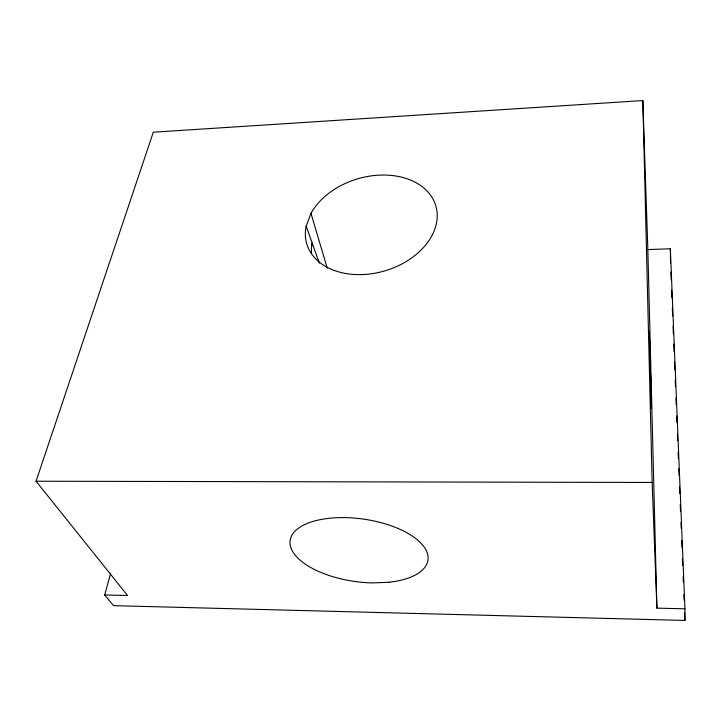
<?xml version="1.0" encoding="UTF-8"?>
<svg xmlns="http://www.w3.org/2000/svg" width="721" height="721" viewBox="0 0 721 721"><rect width="100%" height="100%" fill="white"/><g stroke="black" fill="none" stroke-linecap="round" stroke-linejoin="round"><path stroke-width="1.08" d="M110.673 573.321L104.671 594.969L113.576 605.658L684.914 620.439L684.95 608.812L670.35 248.745L647.846 249.619L656.912 608.136L684.95 608.812M311.751 245.275L312.202 243.076A66.179 47.838 -16.3 0 0 311.544 253.693M104.671 594.969L127.563 595.51L36.05 481.222L153.312 132.195L642.835 100.561L647.846 249.619M306.182 226.097L310.976 213.389A67.269 47.983 -16.4 0 1 421.01 185.802A67.269 47.983 -16.4 0 1 389.484 269.366A67.269 47.983 -16.4 0 1 306.182 226.097L319.34 263.219M36.05 481.222L652.144 482.448L656.912 608.136M310.976 213.389L327.235 268.176M670.881 272.087L671.197 279.955M671.602 290.067L671.918 297.935M672.323 308.047L672.648 315.915M673.053 326.027L673.369 333.895M673.774 344.007L674.09 351.875M674.505 361.987L674.82 369.855M675.226 379.967L675.496 386.708M675.947 397.947L676.217 404.688M676.677 415.927L676.947 422.668M677.398 433.907L677.668 440.648M678.119 451.887L678.398 458.628M678.803 468.74L679.074 475.481M679.524 486.72L679.795 493.461M680.254 504.7L680.525 511.441M680.975 522.68L681.201 528.295M681.696 540.66L681.967 547.401M682.427 558.64L682.697 565.381M683.148 576.62L683.373 582.235M683.868 594.6L684.094 600.214M684.599 612.571L684.914 620.439M642.835 100.561L652.144 482.448M670.35 248.745L670.521 263.102M651.505 407.861L651.469 408.501L649.26 331.218L651.505 407.861M388.943 582.253L372.541 582.928A69.631 31.49 8.1 0 1 291.978 535.144A69.631 31.49 8.1 0 1 402.642 530.566A69.631 31.49 8.1 0 1 388.943 582.253"/></g></svg>
